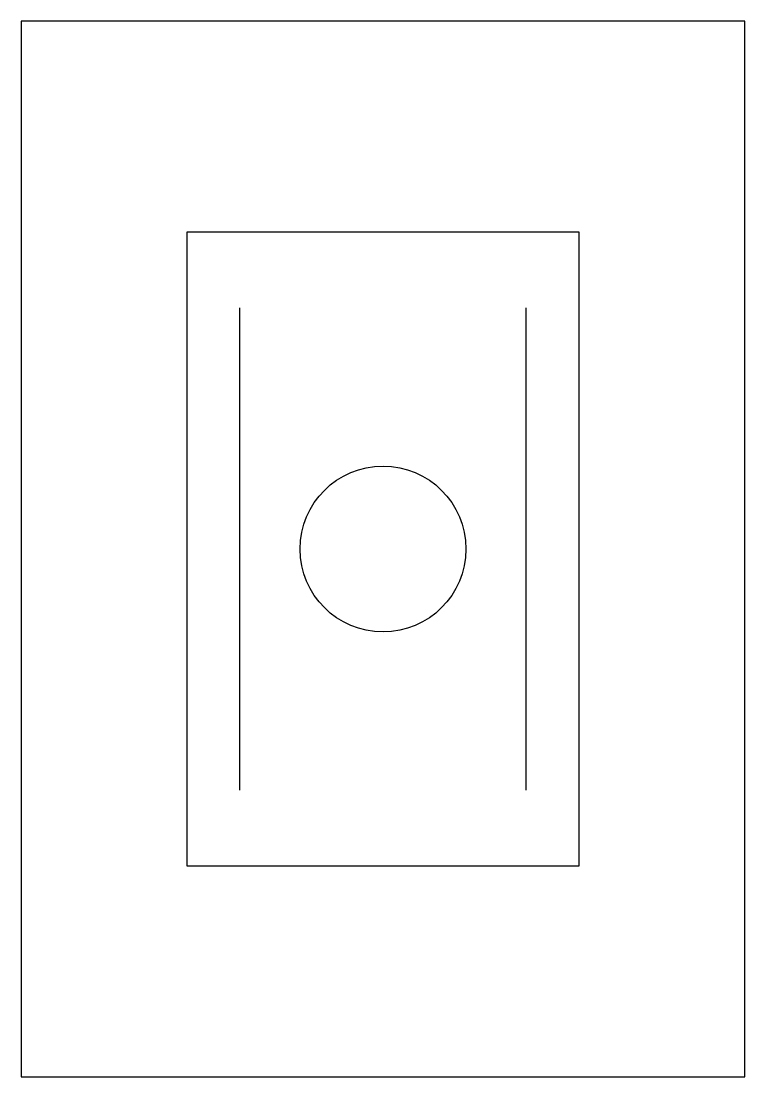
# Model space of a CAD drawing. Header units: metres. Extents: x 360 to 840, y 280 to 980.
import ezdxf

# ---------------------------------------------------------------- set-up
doc = ezdxf.new("R2010")
doc.units = ezdxf.units.M

msp = doc.modelspace()

# ---------------------------------------------------------------- linework, layer by layer
for p, q in [((505, 470), (505, 790)), ((695, 470), (695, 790))]:
    msp.add_line(p, q)
for points in [[(360, 280), (840, 280), (840, 980), (360, 980)], [(470, 420), (730, 420), (730, 840), (470, 840)]]:
    msp.add_lwpolyline(points, close=True)
msp.add_circle((600, 630), 55)

doc.saveas('drawing.dxf')
